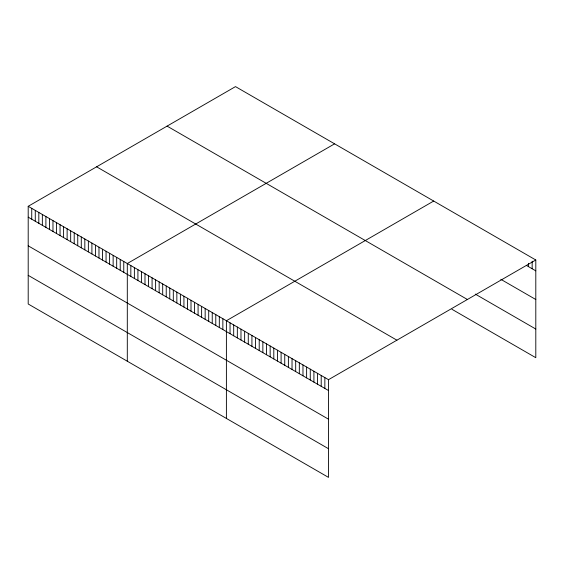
<?xml version="1.0" encoding="UTF-8"?>
<svg xmlns="http://www.w3.org/2000/svg" width="564" height="564" viewBox="0 0 564 564"><rect width="100%" height="100%" fill="white"/><g stroke="black" fill="none" stroke-linecap="round" stroke-linejoin="round"><path stroke-width="0.85" d="M28.2 206.304L328.502 379.678L328.502 477.384L28.2 304.003L28.2 206.304L235.498 86.616L535.8 259.997L535.8 357.696L451.933 309.276M334.6 143.834L127.302 263.515L127.302 361.221M433.695 201.045L226.397 320.733L226.397 418.432M328.502 379.678L535.8 259.997M526.318 265.383L535.8 270.854M500.797 279.3L535.8 299.512M475.269 294.091L535.8 329.038M167.092 126.117L467.394 299.491M96.606 166.81L396.908 340.184M28.2 217.161L328.502 390.535M28.2 245.819L328.502 419.193M28.2 275.345L328.502 448.725M532.155 261.231L532.155 268.746M528.51 263.303L528.51 266.645M324.85 377.577L324.85 388.434M321.205 375.469L321.205 386.326M317.56 373.361L317.56 384.218M313.915 371.26L313.915 382.117M310.271 369.152L310.271 380.009M306.619 367.044L306.619 377.908M302.974 364.943L302.974 375.8M299.329 362.835L299.329 373.692M295.684 360.734L295.684 371.591M292.032 358.626L292.032 369.483M288.387 356.518L288.387 367.383M284.742 354.418L284.742 365.275M281.098 352.31L281.098 363.167M277.446 350.202L277.446 361.066M273.801 348.101L273.801 358.958M270.156 345.993L270.156 356.85M266.511 343.892L266.511 354.749M262.859 341.784L262.859 352.641M259.214 339.676L259.214 350.54M255.57 337.575L255.57 348.432M251.925 335.467L251.925 346.324M248.28 333.359L248.28 344.223M244.628 331.258L244.628 342.115M240.983 329.15L240.983 340.007M237.338 327.049L237.338 337.906M233.693 324.942L233.693 335.799M230.041 322.834L230.041 333.698M222.858 318.688L222.858 329.545M219.318 316.644L219.318 327.501M215.779 314.599L215.779 325.456M212.24 312.555L212.24 323.419M208.701 310.517L208.701 321.374M205.162 308.473L205.162 319.33M201.623 306.428L201.623 317.285M198.084 304.384L198.084 315.241M194.545 302.339L194.545 313.196M191.006 300.295L191.006 311.159M187.467 298.257L187.467 309.114M183.927 296.213L183.927 307.07M180.388 294.168L180.388 305.025M176.849 292.124L176.849 302.981M173.31 290.079L173.31 300.936M169.771 288.035L169.771 298.899M166.232 285.99L166.232 296.854M162.693 283.953L162.693 294.81M159.154 281.908L159.154 292.765M155.615 279.864L155.615 290.721M152.076 277.819L152.076 288.676M148.536 275.775L148.536 286.632M144.997 273.73L144.997 284.594M141.458 271.693L141.458 282.55M137.919 269.648L137.919 280.505M134.38 267.604L134.38 278.461M130.841 265.559L130.841 276.416M123.763 261.47L123.763 272.334M120.224 259.433L120.224 270.29M116.685 257.388L116.685 268.245M113.138 255.344L113.138 266.201M109.599 253.299L109.599 264.156M106.06 251.255L106.06 262.112M102.521 249.21L102.521 260.074M98.982 247.173L98.982 258.03M95.443 245.128L95.443 255.986M91.904 243.084L91.904 253.941M88.365 241.039L88.365 251.897M84.826 238.995L84.826 249.852M81.286 236.951L81.286 247.815M77.747 234.913L77.747 245.77M74.208 232.869L74.208 243.726M70.669 230.824L70.669 241.681M67.13 228.78L67.13 239.637M63.591 226.735L63.591 237.592M60.052 224.691L60.052 235.555M56.513 222.646L56.513 233.51M52.974 220.609L52.974 231.466M49.435 218.564L49.435 229.421M45.895 216.52L45.895 227.377M42.356 214.475L42.356 225.332M38.817 212.431L38.817 223.288M35.278 210.386L35.278 221.25M31.739 208.349L31.739 219.206"/></g></svg>
